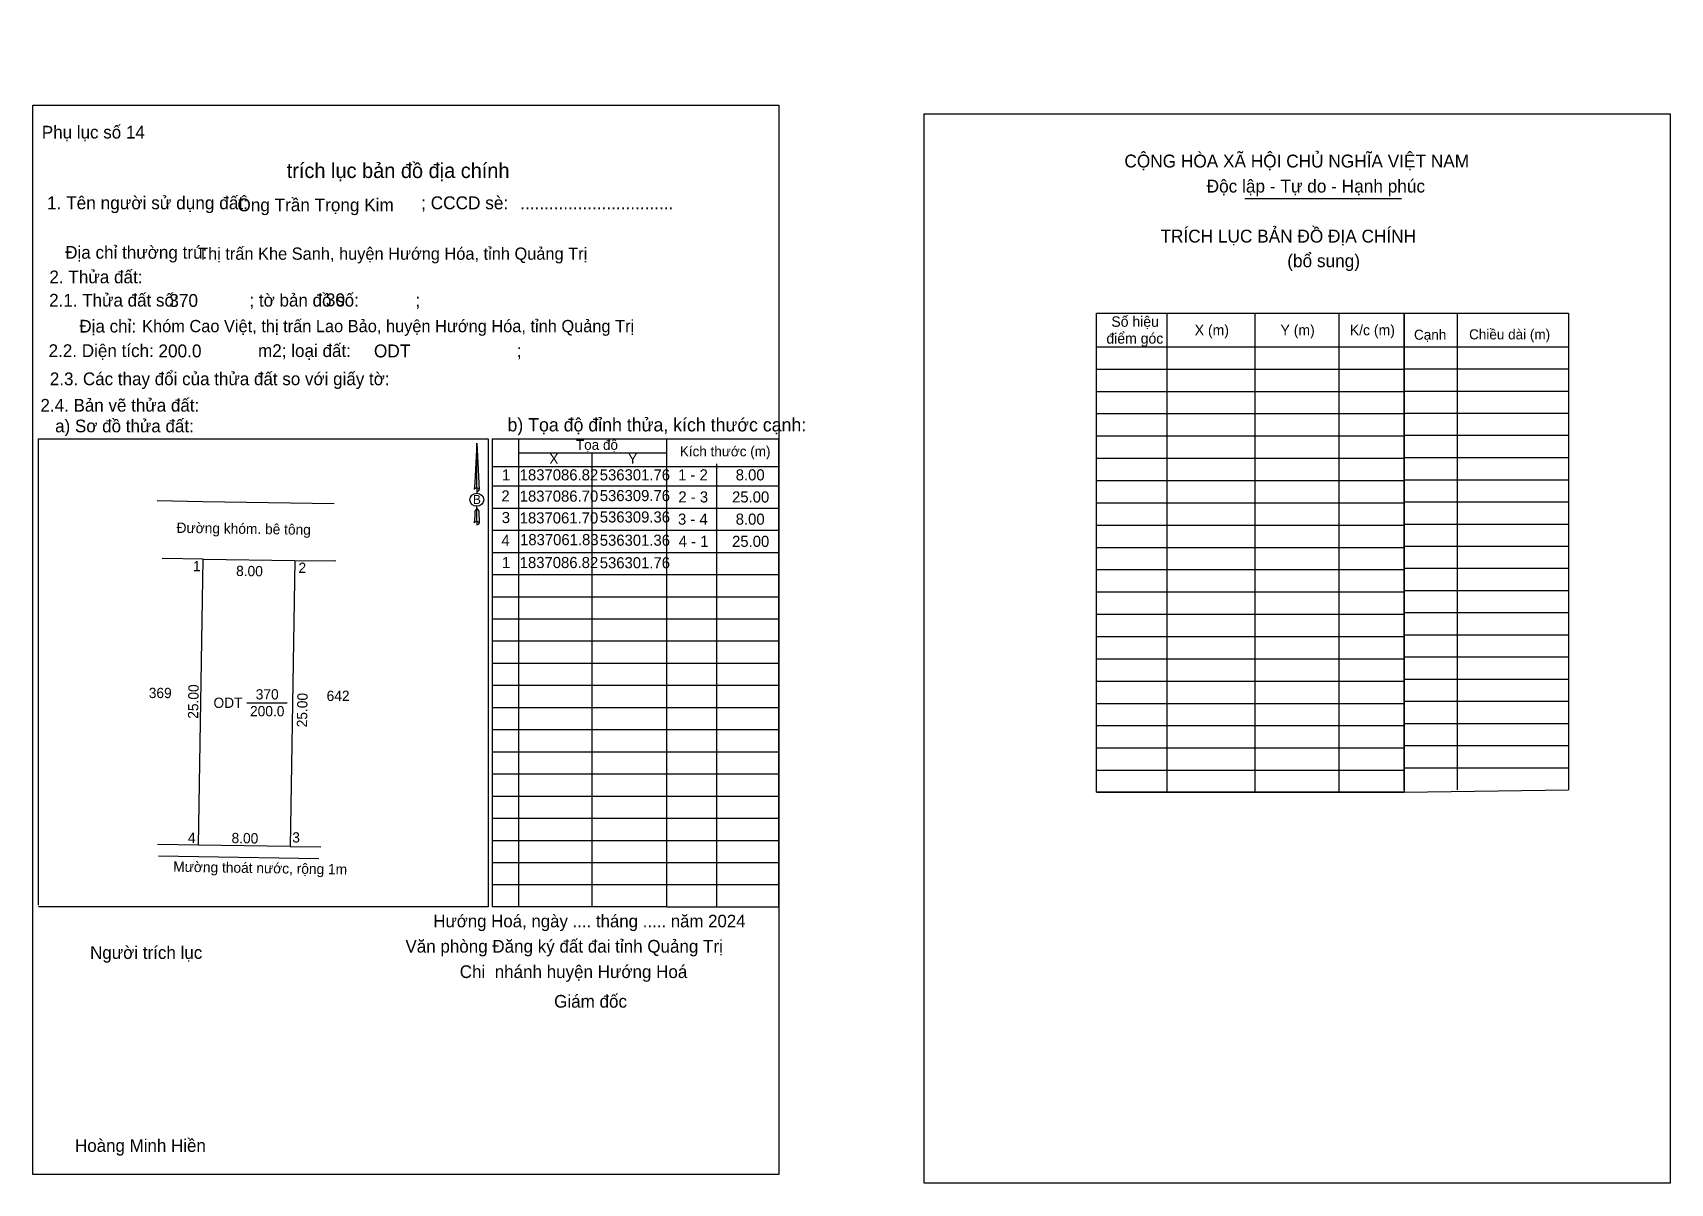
# Model space of a CAD drawing. Extents: x 536287 to 536430, y 1837032 to 1837133.
import ezdxf

# ---------------------------------------------------------------- set-up
doc = ezdxf.new("R2010")
doc.units = 0
for name, color, linetype in [('0-Text', 7, 'Continuous'), ('17', 7, 'Continuous'), ('2035 - DT PHAT TRIEN', 7, 'Continuous'), ('2035 - GD DT', 7, 'Continuous'), ('D2', 7, 'Continuous'), ('DAT CHUA SD', 7, 'Continuous'), ('giao thong 1', 7, 'Continuous'), ('giao thong 1 moi', 7, 'Continuous'), ('H DƯƠNG', 7, 'Continuous'), ('HT - CQ DT', 7, 'Continuous'), ('HT - GDDT', 7, 'Continuous'), ('HT - ODT HT', 7, 'Continuous'), ('HT - TDTT DVO', 7, 'Continuous'), ('HT - TON GIAO', 7, 'Continuous'), ('HT - Y TE DT', 7, 'Continuous'), ('KHUNG500', 7, 'Continuous')]:
    doc.layers.add(name, color=color, linetype=linetype)

msp = doc.modelspace()

# ---------------------------------------------------------------- linework, layer by layer
at = {"layer": '0-Text'}
msp.add_line((536309.36, 1837061.7), (536312.02, 1837061.66), dxfattribs=at)
at = {"layer": '17'}
for p, q in [((536325.65, 1837096.93), (536325.47, 1837093.52)), ((536325.65, 1837096.93), (536325.86, 1837092.89)), ((536325.65, 1837096.93), (536325.86, 1837092.89)), ((536325.65, 1837093.02), (536325.65, 1837096.93)), ((536325.65, 1837096.93), (536325.86, 1837092.89)), ((536325.47, 1837093.52), (536325.42, 1837092.89)), ((536325.65, 1837093.02), (536325.65, 1837092.87)), ((536325.65, 1837092.87), (536325.65, 1837092.76)), ((536325.86, 1837092.89), (536325.86, 1837092.89)), ((536325.65, 1837092.76), (536325.65, 1837092.6)), ((536325.65, 1837092.76), (536325.65, 1837092.6)), ((536325.65, 1837092.76), (536325.65, 1837092.6)), ((536325.65, 1837091.24), (536325.65, 1837091.42)), ((536325.65, 1837091.24), (536325.65, 1837091.42)), ((536325.65, 1837091.24), (536325.65, 1837091.42)), ((536325.47, 1837090.6), (536325.42, 1837089.97)), ((536325.48, 1837091.01), (536325.47, 1837090.6)), ((536325.65, 1837091.24), (536325.48, 1837091.01)), ((536325.65, 1837091.24), (536325.82, 1837091.01)), ((536325.65, 1837091.24), (536325.82, 1837091.01)), ((536325.65, 1837091.24), (536325.82, 1837091.01)), ((536325.65, 1837090.1), (536325.65, 1837091.24)), ((536325.65, 1837090.1), (536325.65, 1837089.94)), ((536325.65, 1837089.94), (536325.65, 1837089.83)), ((536325.82, 1837091.01), (536325.86, 1837089.97)), ((536325.82, 1837091.01), (536325.86, 1837089.97)), ((536325.82, 1837091.01), (536325.86, 1837089.97)), ((536325.86, 1837089.97), (536325.86, 1837089.97))]:
    msp.add_line(p, q, dxfattribs=at)
for centre, start_param, end_param in [((536325.65, 1837092.88), 1.570796, 3.074452), ((536325.65, 1837092.88), 0.067141, 1.570796), ((536325.65, 1837092.88), 4.712389, 6.283185), ((536325.65, 1837089.95), 2.491069, 3.074278), ((536325.65, 1837089.95), 1.570796, 2.491069), ((536325.65, 1837089.95), 0.067141, 1.570796), ((536325.65, 1837089.95), 4.712389, 6.283185)]:
    msp.add_ellipse(centre, major_axis=(0.221, 0), ratio=0.614131, start_param=start_param, end_param=end_param, dxfattribs=at)
msp.add_ellipse((536325.65, 1837092), major_axis=(0.602, 0), ratio=0.952727, dxfattribs=at)
at = {"layer": '2035 - GD DT'}
for p, q in [((536385.9, 1837108.3), (536385.9, 1837066.44)), ((536393.59, 1837108.3), (536393.59, 1837066.44)), ((536400.91, 1837108.3), (536400.91, 1837066.44)), ((536379.75, 1837105.37), (536406.62, 1837105.37)), ((536379.75, 1837103.42), (536406.62, 1837103.42)), ((536379.75, 1837101.47), (536406.62, 1837101.47)), ((536379.75, 1837099.53), (536406.62, 1837099.53)), ((536379.75, 1837097.58), (536406.62, 1837097.58)), ((536379.75, 1837095.63), (536406.62, 1837095.63)), ((536379.75, 1837093.68), (536406.62, 1837093.68)), ((536379.75, 1837091.74), (536406.62, 1837091.74)), ((536379.75, 1837089.79), (536406.62, 1837089.79)), ((536379.75, 1837087.84), (536406.62, 1837087.84)), ((536379.75, 1837085.9), (536406.62, 1837085.9)), ((536379.75, 1837083.95), (536406.62, 1837083.95)), ((536379.75, 1837082), (536406.62, 1837082)), ((536379.75, 1837080.05), (536406.62, 1837080.05)), ((536379.75, 1837078.11), (536406.62, 1837078.11)), ((536379.75, 1837076.16), (536406.62, 1837076.16)), ((536379.75, 1837074.21), (536406.62, 1837074.21)), ((536379.75, 1837072.26), (536406.62, 1837072.26)), ((536379.75, 1837070.32), (536406.62, 1837070.32)), ((536379.75, 1837068.38), (536406.62, 1837068.38)), ((536379.75, 1837066.44), (536406.62, 1837066.44))]:
    msp.add_line(p, q, dxfattribs=at)
msp.add_lwpolyline([(536379.75, 1837108.3), (536406.62, 1837108.3), (536406.62, 1837066.44), (536379.75, 1837066.44)], close=True, dxfattribs=at)
at = {"layer": 'D2'}
for p, q in [((536371.11, 1837132.8), (536371.11, 1837132.8)), ((536392.71, 1837118.32), (536406.41, 1837118.32)), ((536411.26, 1837108.3), (536411.26, 1837066.65)), ((536406.62, 1837105.37), (536420.97, 1837105.37)), ((536406.62, 1837103.43), (536420.97, 1837103.43)), ((536406.62, 1837101.5), (536420.97, 1837101.5)), ((536406.62, 1837099.56), (536420.97, 1837099.56)), ((536342.24, 1837056.43), (536342.24, 1837097.31)), ((536342.24, 1837097.31), (536351.99, 1837097.31)), ((536351.99, 1837097.31), (536351.99, 1837056.43)), ((536406.62, 1837097.63), (536420.97, 1837097.63)), ((536329.3, 1837096.1), (536342.24, 1837096.1)), ((536406.62, 1837095.69), (536420.97, 1837095.69)), ((536327.04, 1837094.91), (536351.99, 1837094.91)), ((536346.57, 1837095.14), (536346.57, 1837056.43)), ((536326.99, 1837093.21), (536351.99, 1837093.21)), ((536406.62, 1837093.75), (536420.97, 1837093.75)), ((536406.62, 1837091.82), (536420.97, 1837091.82)), ((536326.99, 1837091.27), (536351.99, 1837091.27)), ((536326.99, 1837089.34), (536351.99, 1837089.34)), ((536406.62, 1837089.88), (536420.97, 1837089.88)), ((536326.99, 1837087.4), (536351.99, 1837087.4)), ((536406.62, 1837087.95), (536420.97, 1837087.95)), ((536406.62, 1837086.01), (536420.97, 1837086.01)), ((536326.99, 1837085.47), (536351.99, 1837085.47)), ((536326.99, 1837083.53), (536351.99, 1837083.53)), ((536406.62, 1837084.08), (536420.97, 1837084.08)), ((536326.99, 1837081.59), (536351.99, 1837081.59)), ((536406.62, 1837082.14), (536420.97, 1837082.14)), ((536406.62, 1837080.2), (536420.97, 1837080.2)), ((536326.99, 1837079.66), (536351.99, 1837079.66)), ((536326.99, 1837077.72), (536351.99, 1837077.72)), ((536406.62, 1837078.27), (536420.97, 1837078.27)), ((536326.99, 1837075.79), (536351.99, 1837075.79)), ((536406.62, 1837076.33), (536420.97, 1837076.33)), ((536406.62, 1837074.4), (536420.97, 1837074.4)), ((536326.99, 1837073.85), (536351.99, 1837073.85)), ((536326.99, 1837071.92), (536351.99, 1837071.92)), ((536406.62, 1837072.46), (536420.97, 1837072.46)), ((536326.99, 1837069.98), (536351.99, 1837069.98)), ((536406.62, 1837070.53), (536420.97, 1837070.53)), ((536406.62, 1837068.59), (536420.97, 1837068.59)), ((536326.99, 1837068.04), (536351.99, 1837068.04)), ((536326.99, 1837066.11), (536351.99, 1837066.11)), ((536406.62, 1837066.44), (536420.97, 1837066.65)), ((536326.99, 1837064.17), (536351.99, 1837064.17)), ((536326.99, 1837062.24), (536351.99, 1837062.24)), ((536326.99, 1837060.3), (536351.99, 1837060.3)), ((536326.99, 1837058.37), (536351.99, 1837058.37)), ((536342.24, 1837056.43), (536351.99, 1837056.43))]:
    msp.add_line(p, q, dxfattribs=at)
msp.add_lwpolyline([(536406.62, 1837066.65), (536406.62, 1837108.3), (536420.97, 1837108.3), (536420.97, 1837066.65)], dxfattribs=at)
at = {"layer": 'DAT CHUA SD'}
for p, q in [((536371.11, 1837132.8), (536371.11, 1837132.8)), ((536287.38, 1837097.31), (536326.63, 1837097.31)), ((536287.38, 1837056.58), (536287.38, 1837097.31)), ((536326.63, 1837097.31), (536326.63, 1837056.43)), ((536326.99, 1837097.31), (536326.99, 1837056.43)), ((536326.99, 1837097.31), (536342.24, 1837097.31)), ((536329.3, 1837097.31), (536329.3, 1837056.43)), ((536335.7, 1837096.1), (536335.7, 1837056.43)), ((536326.63, 1837056.43), (536287.38, 1837056.43)), ((536342.24, 1837056.43), (536326.99, 1837056.43))]:
    msp.add_line(p, q, dxfattribs=at)
at = {"layer": 'giao thong 1'}
for p, q in [((536301.74, 1837091.82), (536297.74, 1837091.89)), ((536313.21, 1837091.65), (536301.73, 1837091.82))]:
    msp.add_line(p, q, dxfattribs=at)
at = {"layer": 'giao thong 1 moi'}
for p, q in [((536301.76, 1837086.82), (536298.17, 1837086.88)), ((536309.76, 1837086.7), (536313.35, 1837086.65)), ((536301.36, 1837061.83), (536297.77, 1837061.88))]:
    msp.add_line(p, q, dxfattribs=at)
at = {"layer": 'H DƯƠNG'}
for p, q in [((536286.88, 1837126.49), (536286.88, 1837126.49)), ((536352.03, 1837033.05), (536352.03, 1837033.05))]:
    msp.add_line(p, q, dxfattribs=at)
at = {"layer": 'HT - TDTT DVO'}
for p, q in [((536297.87, 1837060.89), (536301.35, 1837060.83)), ((536301.35, 1837060.83), (536311.86, 1837060.66))]:
    msp.add_line(p, q, dxfattribs=at)
msp.add_lwpolyline([(536301.36, 1837061.83), (536301.76, 1837086.82), (536309.76, 1837086.7), (536309.36, 1837061.7)], close=True, dxfattribs=at)
at = {"layer": 'HT - TON GIAO'}
msp.add_line((536305.56, 1837074.26), (536309.08, 1837074.26), dxfattribs=at)
at = {"layer": 'KHUNG500'}
for points in [[(536286.88, 1837126.48), (536352.03, 1837126.48), (536352.03, 1837033.05), (536286.88, 1837033.05)], [(536364.71, 1837125.71), (536429.86, 1837125.71), (536429.86, 1837032.28), (536364.71, 1837032.28)]]:
    msp.add_lwpolyline(points, close=True, dxfattribs=at)

# ---------------------------------------------------------------- texts
at = {"layer": '17'}
msp.add_text('B', height=0.787, dxfattribs=at).set_placement((536325.31, 1837091.63))
at = {"layer": '2035 - DT PHAT TRIEN'}
for s, p in [('1', (536327.85, 1837093.69)), ('1837086.82', (536329.4, 1837093.69)), ('536301.76', (536336.39, 1837093.69)), ('1 - 2', (536343.23, 1837093.69)), ('8.00', (536348.26, 1837093.69)), ('2', (536327.8, 1837091.85)), ('1837086.70', (536329.4, 1837091.83)), ('536309.76', (536336.39, 1837091.88)), ('2 - 3', (536343.25, 1837091.76)), ('25.00', (536347.94, 1837091.76)), ('3', (536327.83, 1837089.96)), ('1837061.70', (536329.4, 1837089.93)), ('536309.36', (536336.39, 1837090.01)), ('3 - 4', (536343.22, 1837089.82)), ('8.00', (536348.26, 1837089.82)), ('4', (536327.8, 1837087.97)), ('1837061.83', (536329.43, 1837088.03)), ('536301.36', (536336.39, 1837087.98)), ('4 - 1', (536343.28, 1837087.88)), ('25.00', (536347.94, 1837087.88)), ('1', (536327.85, 1837086.03)), ('1837086.82', (536329.4, 1837086.03)), ('536301.76', (536336.39, 1837086.01))]:
    msp.add_text(s, height=0.97, dxfattribs=at).set_placement(p)
at = {"layer": '2035 - GD DT'}
for s, p in [('Số hiệu', (536381.06, 1837107.11)), ('X (m)', (536388.34, 1837106.37)), ('Y (m)', (536395.83, 1837106.37)), ('K/c (m)', (536401.88, 1837106.37)), ('điểm góc', (536380.63, 1837105.64))]:
    msp.add_text(s, height=0.915, dxfattribs=at).set_placement(p)
at = {"layer": 'D2'}
for s, height, p in [('Phụ lục số 14', 1.1098, (536287.67, 1837123.56)), ('CỘNG HÒA XÃ HỘI CHỦ NGHĨA VIỆT NAM', 1.1253, (536382.2, 1837121.03)), ('Độc lập - Tự do - Hạnh phúc', 1.1253, (536389.38, 1837118.84)), ('1. Tên người sử dụng đất:', 1.125, (536288.12, 1837117.38)), ('Ông Trần Trọng Kim', 1.1201, (536304.75, 1837117.2)), ('; CCCD sè:', 1.125, (536320.79, 1837117.38)), ('................................', 1.125, (536329.44, 1837117.38)), ('TRÍCH LỤC BẢN ĐỒ ĐỊA CHÍNH', 1.1253, (536385.35, 1837114.47)), ('Địa chỉ thường trú:', 1.1137, (536289.71, 1837113.06)), ('(bổ sung)', 1.125, (536396.42, 1837112.32)), ('2. Thửa đất:', 1.1161, (536288.33, 1837110.91)), ('2.1. Thửa đất số:               ; tờ bản đồ số:            ;', 1.1098, (536288.31, 1837108.88)), ('Địa chỉ:', 1.11, (536290.95, 1837106.61)), ('2.2. Diện tích:                      m2; loại đất:                                   ;', 1.1137, (536288.26, 1837104.47)), ('Cạnh', 0.881, (536407.49, 1837105.98)), ('Chiều dài (m)', 0.8815, (536412.3, 1837106.01)), ('2.3. Các thay đổi của thửa đất so với giấy tờ:', 1.1098, (536288.37, 1837102.01)), ('2.4. Bản vẽ thửa đất: ', 1.1098, (536287.55, 1837099.7)), ('a) Sơ đồ thửa đất: ', 1.1098, (536288.83, 1837097.89)), ('Tọa độ ', 0.881, (536334.31, 1837096.36)), ('X', 0.881, (536331.99, 1837095.14)), ('Y', 0.881, (536338.87, 1837095.14)), ('Kích thước (m)', 0.8815, (536343.38, 1837095.79)), ('Hướng Hoá, ngày .... tháng ..... năm 2024', 1.0984, (536321.86, 1837054.64)), ('Người trích lục', 1.1098, (536291.88, 1837051.88)), ('Văn phòng Đăng ký đất đai tỉnh Quảng Trị', 1.1098, (536319.42, 1837052.43)), (' Chi  nhánh huyện Hướng Hoá', 1.1098, (536323.75, 1837050.21)), (' Giám đốc', 1.112, (536331.99, 1837047.62)), ('Hoàng Minh Hiền', 1.1052, (536290.57, 1837035.02))]:
    msp.add_text(s, height=height, dxfattribs=at).set_placement(p)
at = {"layer": 'HT - CQ DT'}
for s, height, p in [('Thị trấn Khe Sanh, huyện Hướng Hóa, tỉnh Quảng Trị', 1.0687, (536301.31, 1837112.97)), ('370', 1.125, (536298.8, 1837108.85)), ('30', 1.125, (536312.47, 1837108.91)), ('Khóm Cao Việt, thị trấn Lao Bảo, huyện Hướng Hóa, tỉnh Quảng Trị', 1.0687, (536296.43, 1837106.64)), ('200.0', 1.125, (536297.85, 1837104.44)), ('ODT', 1.125, (536316.67, 1837104.44)), ('.', 0.908, (536313.53, 1837102.05))]:
    msp.add_text(s, height=height, dxfattribs=at).set_placement(p)
at = {"layer": 'HT - GDDT'}
msp.add_text(' trích lục bản đồ địa chính', height=1.3021, dxfattribs=at).set_placement((536308.57, 1837120.11))
at = {"layer": 'HT - ODT HT'}
for s, p in [('369', (536297.01, 1837074.67)), ('642', (536312.54, 1837074.42))]:
    msp.add_text(s, height=0.897, dxfattribs=at).set_placement(p)
at = {"layer": 'HT - TDTT DVO'}
msp.add_text('b) Tọa độ đỉnh thửa, kích thước cạnh:', height=1.1586, dxfattribs=at).set_placement((536328.33, 1837097.97))
at = {"layer": 'HT - TON GIAO'}
for s, p in [('1', (536300.87, 1837085.75)), ('2', (536310.08, 1837085.61)), ('4', (536300.43, 1837062.02)), ('3', (536309.54, 1837062.05))]:
    msp.add_text(s, height=0.897, dxfattribs=at).set_placement(p)
at = {"layer": 'HT - Y TE DT'}
for s, height, rotation, p in [('Đường khóm. bê tông', 0.8971, 359.1406, (536299.43, 1837089.11)), ('8.00', 0.897, 359.1406, (536304.63, 1837085.34)), ('25.00', 0.897, 89.083, (536301.32, 1837072.86)), ('25.00', 0.897, 89.0833, (536310.83, 1837072.11)), ('8.00', 0.897, 359.0966, (536304.23, 1837062))]:
    msp.add_text(s, height=height, rotation=rotation, dxfattribs=at).set_placement(p)
at = {"layer": 'KHUNG500'}
for s, p in [('ODT', (536302.66, 1837073.81)), ('370', (536306.35, 1837074.55)), ('200.0', (536305.85, 1837073.08))]:
    msp.add_text(s, height=0.897, dxfattribs=at).set_placement(p)
msp.add_text('Mường thoát nước, rộng 1m', height=0.8971, rotation=359.069, dxfattribs=at).set_placement((536299.14, 1837059.5))

doc.saveas('drawing.dxf')
